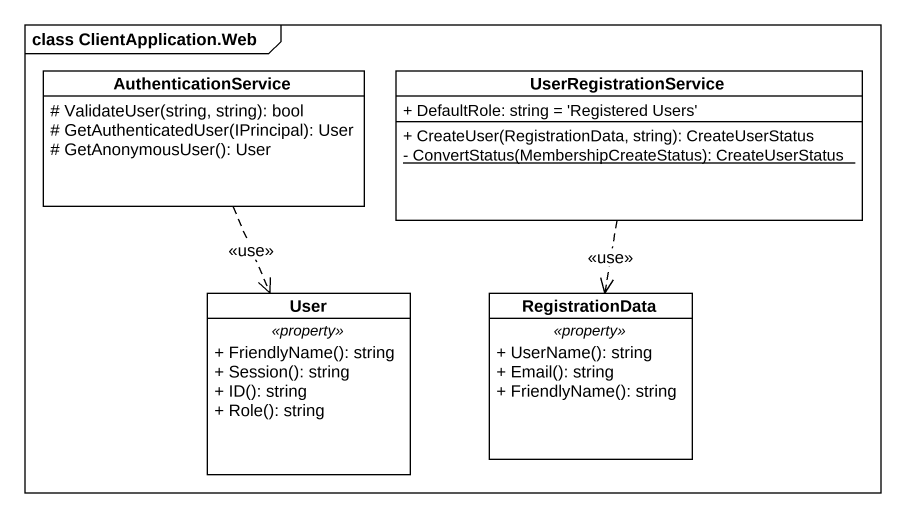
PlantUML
@startuml
mainframe class ClientApplication.Web
hide circle
hide empty members
skinparam classAttributeIconSize 0
class AuthenticationService {
  # ValidateUser(string, string): bool
  # GetAuthenticatedUser(IPrincipal): User
  # GetAnonymousUser(): User
}
class UserRegistrationService {
  + DefaultRole: string = 'Registered Users'
  + CreateUser(RegistrationData, string): CreateUserStatus
  {static} - ConvertStatus(MembershipCreateStatus): CreateUserStatus
}
class User {
  .. <<property>> ..
  + FriendlyName(): string
  + Session(): string
  + ID(): string
  + Role(): string
}
class RegistrationData {
  .. <<property>> ..
  + UserName(): string
  + Email(): string
  + FriendlyName(): string
}
AuthenticationService ..> User : <<use>>
UserRegistrationService ..> RegistrationData : <<use>>
@enduml
